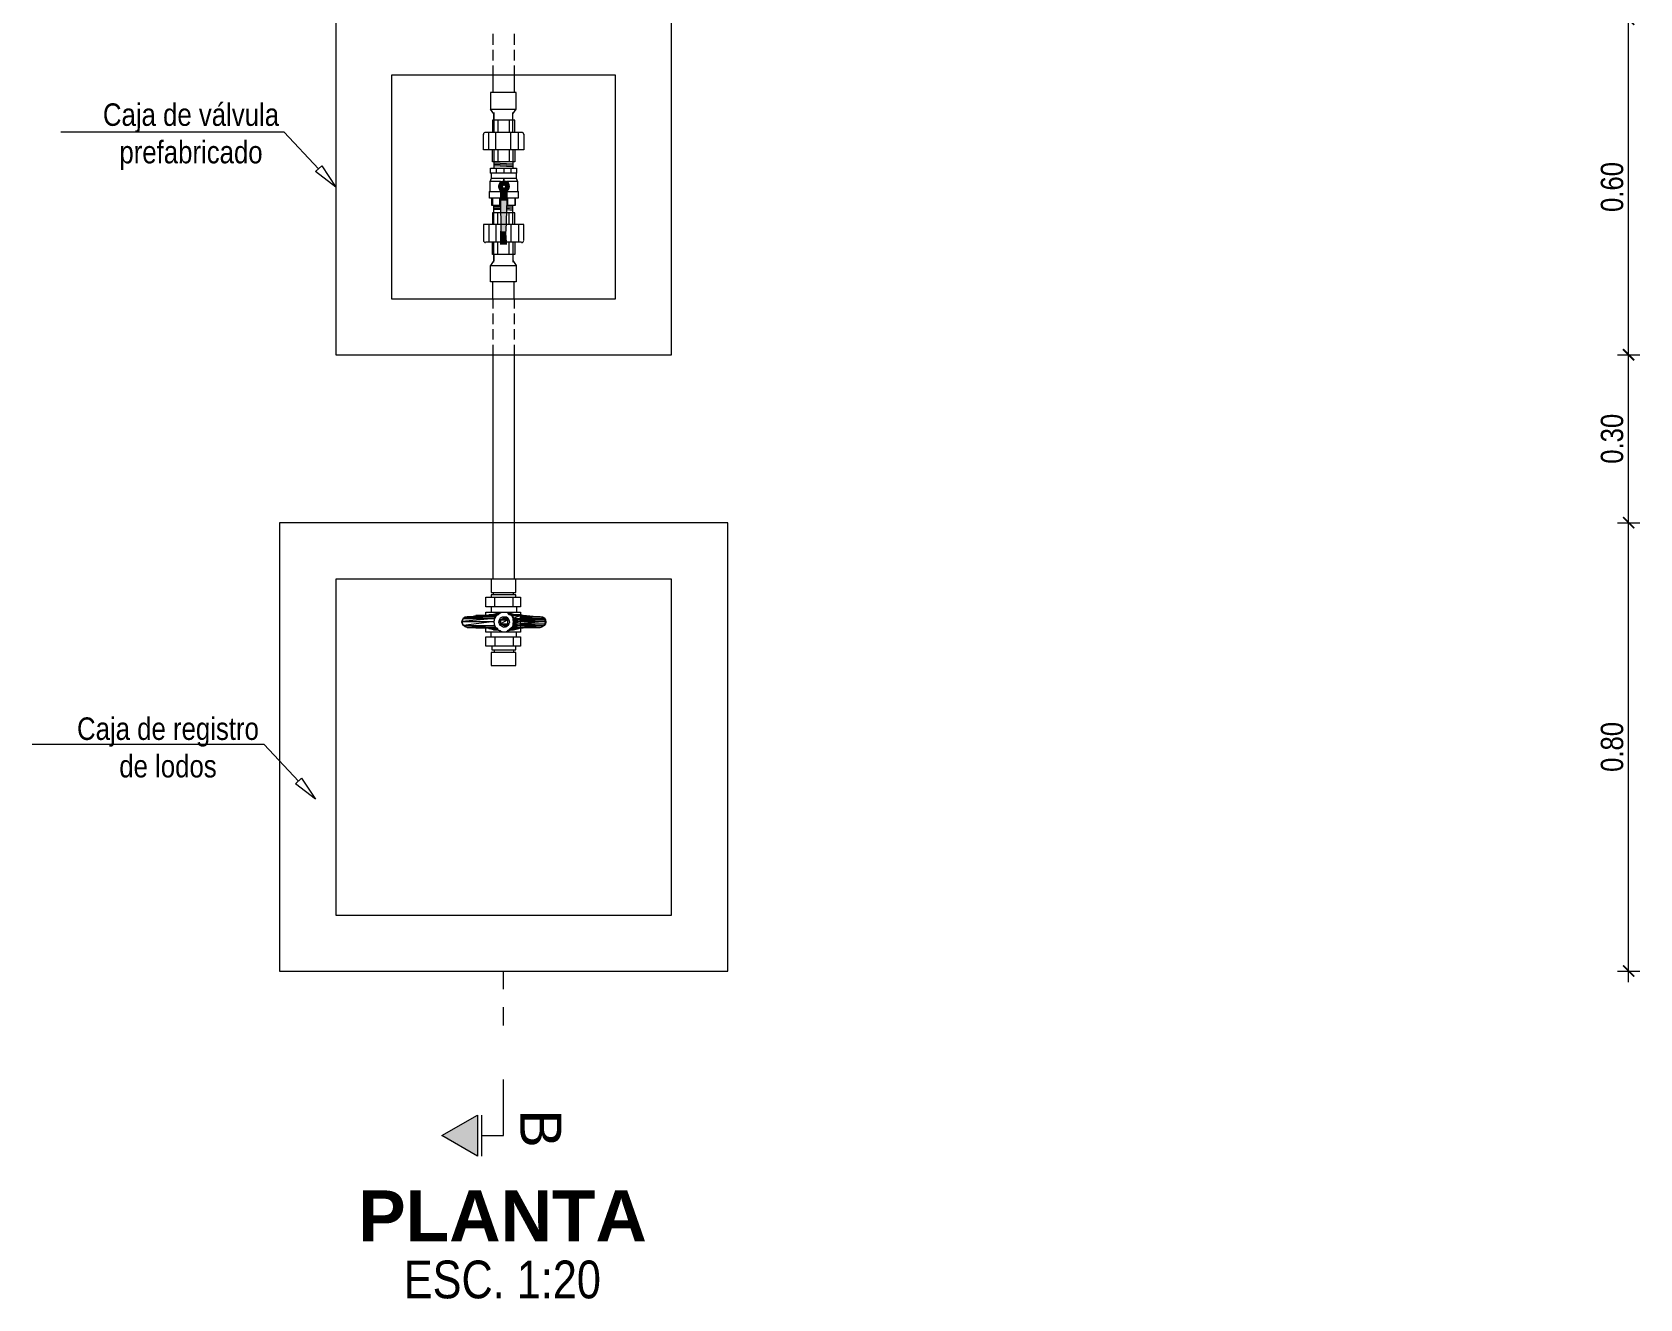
# Model space of a CAD drawing. Header units: metres. Extents: x 0 to 1935, y 0 to 1529.
# Drawn here: x 1889.679 to 1892.55, y 1463.74 to 1466.002 of the extents above; entities that cross this region are included whole.
import ezdxf
from ezdxf import colors
from ezdxf.entities.mleader import LeaderData, LeaderLine
from ezdxf.enums import TextEntityAlignment as Align
from ezdxf.math import Vec2, Vec3

# ---------------------------------------------------------------- set-up
doc = ezdxf.new("R2010")
doc.units = ezdxf.units.M
doc.header["$LTSCALE"] = 0.005
doc.linetypes.add('ACAD_ISO04W100', pattern=[30.5, 24, -3, 0.5, -3])
for name, color, linetype, lineweight in [('-Acotado', 251, 'Continuous', 5), ('-Eje', 1, 'ACAD_ISO04W100', 9), ('-Textos', 7, 'Continuous', 20)]:
    doc.layers.add(name, color=color, linetype=linetype, lineweight=lineweight)
doc.layers.add('A_50_CotasExter', color=7, linetype='Continuous')
doc.layers.add('G-TEXTOS-TITULOS', color=4, linetype='Continuous')
doc.layers.add('PDF_Muro secundario', color=7, linetype='Continuous', true_color=0x545454)
doc.layers.add("PDF_Tub. de desague 4''", color=7, linetype='Continuous', true_color=0x002595)
doc.styles.add('-Arial', font='arial.ttf')
doc.styles.add('-Arial Narrow', font='ARIALN.TTF')
doc.styles.add('25-TITULO', font='arialbd.ttf', dxfattribs={"height": 0.1})
doc.dimstyles.new('Esc 1_20n', dxfattribs={"dimscale": 0.02, "dimtxt": 2, "dimasz": 1, "dimexe": 1, "dimexo": 1, "dimgap": 0.45, "dimtad": 1, "dimtoh": 1, "dimzin": 3, "dimdsep": 46, "dimtxsty": '-Arial Narrow', "dimblk": 'ARCHTICK', "dimcen": 1, "dimdle": 1, "dimclrd": 252, "dimclre": 252, "dimclrt": 252, "dimadec": 0, "dimazin": 0, "dimtfac": 1, "dimtix": 1, "dimtmove": 1, "dimatfit": 2, "dimldrblk": 'ARCHTICK', "dimfxl": 1, "dimfxlon": 1, "dimtolj": 2, "dimlwd": 5, "dimlwe": 5, "dimarcsym": 0})

# ---------------------------------------------------------------- blocks, each defined once
blk = doc.blocks.new('Corte Vertical 1_1000')
at = {"layer": '-Eje'}
blk.add_hatch(color=256, dxfattribs=at).paths.add_polyline_path([(13.34, -3.56), (9.86, -1.57), (9.86, -5.55)])
for p, q in [((9.44, -1.57), (9.44, -5.55)), ((9.44, -3.56), (7.34, -3.56))]:
    blk.add_line(p, q, dxfattribs=at)
blk.add_lwpolyline([(13.34, -3.56), (9.86, -5.55), (9.86, -1.57)], close=True, dxfattribs=at)
for points in [[(7.34, -3.56), (7.34, -16.05)], [(7.34, -14.25), (7.34, -16)], [(7.34, -17.81), (7.34, -19.56)]]:
    blk.add_lwpolyline(points, dxfattribs=at)
at = {"layer": '-Eje', "style": '-Arial'}
blk.add_attdef('A', text='', height=4, dxfattribs=at).set_placement((3.71, -4.24), align=Align.MIDDLE)
blk = doc.blocks.new('_ArchTick')
at = {"color": 0, "linetype": 'ByBlock', "const_width": 0.15}
blk.add_lwpolyline([(-0.5, -0.5), (0.5, 0.5)], dxfattribs=at)
blk = doc.blocks.new('*D369')
at = {"layer": 'A_50_CotasExter', "color": 252, "lineweight": 5, "ltscale": 0.005, "transparency": 16777216}
for p, q in [((1892.5099, 1465.1261), (1892.5499, 1465.1261)), ((1892.5299, 1464.3054), (1892.5299, 1465.1461)), ((1892.5099, 1464.3254), (1892.5499, 1464.3254))]:
    blk.add_line(p, q, dxfattribs=at)
at = {"layer": 'Defpoints', "color": 0, "ltscale": 0.005, "transparency": 16777216}
for p in [(1890.9212, 1465.1261), (1892.5299, 1465.1261), (1890.9212, 1464.3254)]:
    blk.add_point(p, dxfattribs=at)
at = {"layer": 'A_50_CotasExter', "color": 252, "lineweight": 5, "ltscale": 0.005, "transparency": 16777216, "xscale": 0.02, "yscale": 0.02, "zscale": 0.02}
for p, rotation in [((1892.5299, 1465.1261), 90), ((1892.5299, 1464.3254), 270)]:
    blk.add_blockref('_ArchTick', p, dxfattribs=dict(at, rotation=rotation))
at = {"layer": 'A_50_CotasExter', "color": 252, "ltscale": 0.005, "transparency": 16777216, "insert": (1892.5005, 1464.7257), "char_height": 0.04, "attachment_point": 5, "rotation": 90, "style": '-Arial Narrow'}
blk.add_mtext('\\A2;0.80', dxfattribs=at)
blk = doc.blocks.new('*D366')
at = {"layer": 'A_50_CotasExter', "color": 252, "lineweight": 5, "ltscale": 0.005, "transparency": 16777216}
for p, q in [((1892.5299, 1465.1061), (1892.5299, 1465.4461)), ((1892.5099, 1465.4261), (1892.5499, 1465.4261)), ((1892.5099, 1465.1261), (1892.5499, 1465.1261))]:
    blk.add_line(p, q, dxfattribs=at)
at = {"layer": 'Defpoints', "color": 0, "ltscale": 0.005, "transparency": 16777216}
for p in [(1890.8206, 1465.4261), (1892.5299, 1465.4261), (1890.9212, 1465.1261)]:
    blk.add_point(p, dxfattribs=at)
at = {"layer": 'A_50_CotasExter', "color": 252, "lineweight": 5, "ltscale": 0.005, "transparency": 16777216, "xscale": 0.02, "yscale": 0.02, "zscale": 0.02}
for p, rotation in [((1892.5299, 1465.4261), 90), ((1892.5299, 1465.1261), 270)]:
    blk.add_blockref('_ArchTick', p, dxfattribs=dict(at, rotation=rotation))
at = {"layer": 'A_50_CotasExter', "color": 252, "ltscale": 0.005, "transparency": 16777216, "insert": (1892.5005, 1465.2761), "char_height": 0.04, "attachment_point": 5, "rotation": 90, "style": '-Arial Narrow'}
blk.add_mtext('\\A2;0.30', dxfattribs=at)
blk = doc.blocks.new('*D367')
at = {"layer": 'A_50_CotasExter', "color": 252, "lineweight": 5, "ltscale": 0.005, "transparency": 16777216}
for p, q in [((1892.5299, 1465.4061), (1892.5299, 1466.0455)), ((1892.5099, 1466.0255), (1892.5499, 1466.0255)), ((1892.5099, 1465.4261), (1892.5499, 1465.4261))]:
    blk.add_line(p, q, dxfattribs=at)
at = {"layer": 'Defpoints', "color": 0, "ltscale": 0.005, "transparency": 16777216}
for p in [(1890.8206, 1466.0255), (1892.5299, 1466.0255), (1890.8206, 1465.4261)]:
    blk.add_point(p, dxfattribs=at)
at = {"layer": 'A_50_CotasExter', "color": 252, "lineweight": 5, "ltscale": 0.005, "transparency": 16777216, "xscale": 0.02, "yscale": 0.02, "zscale": 0.02}
for p, rotation in [((1892.5299, 1466.0255), 90), ((1892.5299, 1465.4261), 270)]:
    blk.add_blockref('_ArchTick', p, dxfattribs=dict(at, rotation=rotation))
at = {"layer": 'A_50_CotasExter', "color": 252, "ltscale": 0.005, "transparency": 16777216, "insert": (1892.5005, 1465.7258), "char_height": 0.04, "attachment_point": 5, "rotation": 90, "style": '-Arial Narrow'}
blk.add_mtext('\\A2;0.60', dxfattribs=at)
blk = doc.blocks.new('_ClosedBlank')
at = {"color": 0, "linetype": 'ByBlock', "lineweight": -2}
for p, q in [((-1, 0.167), (0, 0)), ((-1, 0.167), (-1, -0.167)), ((0, 0), (-1, -0.167))]:
    blk.add_line(p, q, dxfattribs=at)

msp = doc.modelspace()

# ---------------------------------------------------------------- linework, layer by layer
at = {"layer": 'PDF_Muro secundario', "color": 18, "lineweight": 13, "true_color": 0x000000}
for points in [[(1890.82058, 1466.02547), (1890.22118, 1466.02547), (1890.22118, 1465.42608), (1890.82058, 1465.42608)], [(1890.32094, 1465.52584), (1890.72082, 1465.52584), (1890.72082, 1465.92572), (1890.32094, 1465.92572)], [(1890.12055, 1464.32542), (1890.92121, 1464.32542), (1890.92121, 1465.12608), (1890.12055, 1465.12608)], [(1890.22116, 1464.42497), (1890.8206, 1464.42497), (1890.8206, 1465.02547), (1890.22116, 1465.02547)]]:
    msp.add_lwpolyline(points, close=True, dxfattribs=at)
at = {"layer": "PDF_Tub. de desague 4''", "lineweight": 13}
for points in [[(1890.50186, 1465.99927), (1890.50186, 1465.97982)], [(1890.5399, 1465.99927), (1890.5399, 1465.97982)], [(1890.50186, 1465.97052), (1890.50186, 1465.95192)], [(1890.5399, 1465.97052), (1890.5399, 1465.95192)], [(1890.50186, 1465.94262), (1890.50186, 1465.92572)], [(1890.50186, 1465.92572), (1890.50186, 1465.89443)], [(1890.5399, 1465.94262), (1890.5399, 1465.92572)], [(1890.5399, 1465.92572), (1890.5399, 1465.89443)], [(1890.53736, 1465.8454), (1890.53736, 1465.85639), (1890.54328, 1465.86485), (1890.54328, 1465.89443), (1890.49763, 1465.89443), (1890.49763, 1465.86485)], [(1890.50355, 1465.85893), (1890.50355, 1465.8454), (1890.50355, 1465.85639), (1890.49763, 1465.86485), (1890.54328, 1465.86485)], [(1890.54075, 1465.82342), (1890.54075, 1465.8454), (1890.50101, 1465.8454), (1890.50101, 1465.82342)], [(1890.50355, 1465.8454), (1890.50355, 1465.82342)], [(1890.51031, 1465.8454), (1890.51031, 1465.82342)], [(1890.5306, 1465.8454), (1890.5306, 1465.82342)], [(1890.53736, 1465.82342), (1890.53736, 1465.8454), (1890.53736, 1465.85893)], [(1890.55681, 1465.82004), (1890.55681, 1465.79214), (1890.48495, 1465.79214), (1890.48495, 1465.82004)], [(1890.55258, 1465.82342), (1890.48833, 1465.82342)], [(1890.49425, 1465.79214), (1890.49425, 1465.82342)], [(1890.50693, 1465.79214), (1890.50693, 1465.82342)], [(1890.53398, 1465.79214), (1890.53398, 1465.82342)], [(1890.54751, 1465.79214), (1890.54751, 1465.82342)], [(1890.54075, 1465.79214), (1890.54075, 1465.771), (1890.50101, 1465.771), (1890.50101, 1465.79214)], [(1890.50355, 1465.79214), (1890.50355, 1465.771), (1890.50355, 1465.75917)], [(1890.51031, 1465.79214), (1890.51031, 1465.771)], [(1890.5306, 1465.79214), (1890.5306, 1465.771)], [(1890.53736, 1465.79214), (1890.53736, 1465.771), (1890.53736, 1465.75917)], [(1890.53736, 1465.76678), (1890.50355, 1465.76847)], [(1890.53736, 1465.76424), (1890.50355, 1465.76593)], [(1890.53736, 1465.76171), (1890.50355, 1465.7634)], [(1890.50778, 1465.75917), (1890.50778, 1465.75072)], [(1890.5213, 1465.75917), (1890.5213, 1465.75072)], [(1890.53398, 1465.75917), (1890.53398, 1465.75072)], [(1890.49594, 1465.71774), (1890.49678, 1465.71859), (1890.49678, 1465.7355), (1890.49932, 1465.74142), (1890.49932, 1465.74902), (1890.49763, 1465.75072)], [(1890.51538, 1465.7355), (1890.49678, 1465.7355)], [(1890.49932, 1465.74142), (1890.54328, 1465.74142)], [(1890.51454, 1465.71943), (1890.51454, 1465.73465), (1890.51454, 1465.71943)], [(1890.51454, 1465.71943), (1890.51454, 1465.72535), (1890.51454, 1465.71943)], [(1890.51707, 1465.73212), (1890.51707, 1465.73634), (1890.51707, 1465.73212)], [(1890.52215, 1465.73634), (1890.52215, 1465.73972), (1890.52046, 1465.73972), (1890.52046, 1465.73634)], [(1890.54582, 1465.7355), (1890.52637, 1465.7355)], [(1890.52806, 1465.71943), (1890.52806, 1465.73381), (1890.52806, 1465.71943)], [(1890.54413, 1465.75072), (1890.54328, 1465.74902), (1890.54328, 1465.74142), (1890.54582, 1465.7355), (1890.54582, 1465.71859), (1890.54666, 1465.71774)], [(1890.51538, 1465.70591), (1890.49594, 1465.70591), (1890.49594, 1465.71774), (1890.49678, 1465.71774), (1890.51538, 1465.71774)], [(1890.49932, 1465.70591), (1890.49932, 1465.69323), (1890.51538, 1465.69323)], [(1890.50101, 1465.70591), (1890.50101, 1465.69323)], [(1890.52553, 1465.71859), (1890.51369, 1465.71859)], [(1890.51369, 1465.70591), (1890.51369, 1465.69323)], [(1890.51538, 1465.71859), (1890.51538, 1465.70253), (1890.51623, 1465.64673)], [(1890.52722, 1465.70253), (1890.51538, 1465.70253)], [(1890.52553, 1465.64673), (1890.52722, 1465.70253), (1890.52722, 1465.71859)], [(1890.52553, 1465.71774), (1890.54666, 1465.71774), (1890.54666, 1465.70591), (1890.52722, 1465.70591)], [(1890.52722, 1465.69323), (1890.54244, 1465.69323), (1890.54244, 1465.70591)], [(1890.52806, 1465.70591), (1890.52806, 1465.69323)], [(1890.54075, 1465.70591), (1890.54075, 1465.69323)], [(1890.54075, 1465.65857), (1890.54075, 1465.6797), (1890.50101, 1465.6797), (1890.50101, 1465.65857)], [(1890.50355, 1465.68308), (1890.50355, 1465.69323)], [(1890.50355, 1465.65857), (1890.50355, 1465.6797), (1890.50355, 1465.69154), (1890.51538, 1465.69069)], [(1890.51538, 1465.68815), (1890.50355, 1465.68815)], [(1890.51538, 1465.68562), (1890.50355, 1465.68562)], [(1890.51031, 1465.65857), (1890.51031, 1465.6797)], [(1890.53736, 1465.68985), (1890.52637, 1465.68985)], [(1890.53736, 1465.68646), (1890.52637, 1465.68731)], [(1890.53736, 1465.68393), (1890.52637, 1465.68477)], [(1890.5306, 1465.65857), (1890.5306, 1465.6797)], [(1890.53736, 1465.65857), (1890.53736, 1465.6797), (1890.53736, 1465.69323)], [(1890.55681, 1465.63067), (1890.55681, 1465.65857), (1890.48495, 1465.65857), (1890.48495, 1465.63067)], [(1890.49425, 1465.65857), (1890.49425, 1465.62729)], [(1890.50693, 1465.65857), (1890.50693, 1465.62729)], [(1890.51623, 1465.62306), (1890.51623, 1465.64673), (1890.51623, 1465.62306)], [(1890.53398, 1465.65857), (1890.53398, 1465.62729)], [(1890.54751, 1465.65857), (1890.54751, 1465.62729)], [(1890.55258, 1465.62729), (1890.48833, 1465.62729)], [(1890.54075, 1465.62729), (1890.54075, 1465.6053), (1890.50101, 1465.6053), (1890.50101, 1465.62729)], [(1890.50355, 1465.6053), (1890.50355, 1465.62729)], [(1890.51031, 1465.6053), (1890.51031, 1465.62729)], [(1890.5306, 1465.6053), (1890.5306, 1465.62729)], [(1890.53736, 1465.62729), (1890.53736, 1465.6053), (1890.53736, 1465.59178)], [(1890.50355, 1465.59178), (1890.50355, 1465.6053), (1890.50355, 1465.59431), (1890.49763, 1465.58586), (1890.54328, 1465.58586)], [(1890.53736, 1465.59431), (1890.54328, 1465.58586), (1890.54328, 1465.55627), (1890.49763, 1465.55627), (1890.49763, 1465.58586)], [(1890.50186, 1465.52584), (1890.50186, 1465.55627)], [(1890.5399, 1465.52584), (1890.5399, 1465.55627)], [(1890.50186, 1465.52584), (1890.50186, 1465.50893)], [(1890.5399, 1465.52584), (1890.5399, 1465.50893)], [(1890.50186, 1465.49963), (1890.50186, 1465.48103)], [(1890.5399, 1465.49963), (1890.5399, 1465.48103)], [(1890.50186, 1465.47173), (1890.50186, 1465.45313)], [(1890.5399, 1465.47173), (1890.5399, 1465.45313)], [(1890.50186, 1465.44383), (1890.50186, 1465.42608)], [(1890.5399, 1465.44383), (1890.5399, 1465.42608)], [(1890.50182, 1465.42608), (1890.50182, 1465.02547)], [(1890.53994, 1465.42608), (1890.53994, 1465.02547)], [(1890.54295, 1464.99288), (1890.54295, 1464.99709), (1890.49881, 1464.99709), (1890.49881, 1464.99288)], [(1890.50301, 1464.99709), (1890.50301, 1465.00129)], [(1890.50511, 1464.97607), (1890.50511, 1464.99288)], [(1890.5377, 1464.97607), (1890.5377, 1464.99288)], [(1890.53875, 1464.99709), (1890.53875, 1465.00129)], [(1890.51562, 1464.93297), (1890.50301, 1464.93508), (1890.4946, 1464.93718), (1890.48514, 1464.93823), (1890.46202, 1464.93928), (1890.45571, 1464.93928), (1890.45256, 1464.94033), (1890.44941, 1464.94243), (1890.44731, 1464.94559), (1890.44625, 1464.94874), (1890.44731, 1464.95294), (1890.44941, 1464.9561), (1890.45256, 1464.9582), (1890.45571, 1464.9582), (1890.46202, 1464.9582), (1890.48514, 1464.9603), (1890.4946, 1464.96135), (1890.50301, 1464.9624), (1890.51562, 1464.96556)], [(1890.45571, 1464.9582), (1890.50722, 1464.9582), (1890.45571, 1464.9582)], [(1890.50722, 1464.9582), (1890.45571, 1464.9582), (1890.50722, 1464.9582)], [(1890.50722, 1464.9582), (1890.45571, 1464.9582), (1890.50722, 1464.9582)], [(1890.50722, 1464.9603), (1890.47148, 1464.9603), (1890.50722, 1464.9603)], [(1890.48935, 1464.96135), (1890.48935, 1464.96661), (1890.55136, 1464.96661), (1890.55136, 1464.96135)], [(1890.49881, 1464.97607), (1890.49881, 1464.96661)], [(1890.58604, 1464.9582), (1890.57974, 1464.9582), (1890.55556, 1464.9603), (1890.54821, 1464.96135), (1890.53875, 1464.9624), (1890.52719, 1464.96556)], [(1890.544, 1464.97607), (1890.544, 1464.96661)], [(1890.55136, 1464.9582), (1890.58604, 1464.9582), (1890.55136, 1464.9582)], [(1890.58604, 1464.9582), (1890.55136, 1464.9582), (1890.58604, 1464.9582)], [(1890.5871, 1464.9582), (1890.59025, 1464.9582), (1890.5934, 1464.9561), (1890.5955, 1464.95294), (1890.59655, 1464.94874), (1890.5955, 1464.94559), (1890.5934, 1464.94243), (1890.59025, 1464.94033), (1890.5871, 1464.93928)], [(1890.45571, 1464.93928), (1890.50722, 1464.93928), (1890.45571, 1464.93928)], [(1890.50722, 1464.93928), (1890.45571, 1464.93928), (1890.50722, 1464.93928)], [(1890.50722, 1464.93928), (1890.46202, 1464.93928), (1890.50722, 1464.93928)], [(1890.50722, 1464.93823), (1890.48514, 1464.93823), (1890.50722, 1464.93823)], [(1890.55136, 1464.93823), (1890.55136, 1464.93087), (1890.53559, 1464.93087), (1890.48935, 1464.93087), (1890.48935, 1464.93718)], [(1890.49881, 1464.92246), (1890.49881, 1464.93087)], [(1890.50511, 1464.92246), (1890.50511, 1464.90565)], [(1890.58604, 1464.93928), (1890.57974, 1464.93928), (1890.55556, 1464.93823), (1890.54821, 1464.93718), (1890.53875, 1464.93508), (1890.52719, 1464.93297)], [(1890.55136, 1464.93823), (1890.53454, 1464.93823), (1890.55136, 1464.93823)], [(1890.5377, 1464.92246), (1890.5377, 1464.90565)], [(1890.544, 1464.92246), (1890.544, 1464.93087)], [(1890.55136, 1464.93928), (1890.58604, 1464.93928), (1890.55136, 1464.93928)], [(1890.58604, 1464.93928), (1890.55136, 1464.93928), (1890.58604, 1464.93928)], [(1890.55136, 1464.93823), (1890.55556, 1464.93823), (1890.55136, 1464.93823)], [(1890.49986, 1464.90565), (1890.49986, 1464.89934), (1890.53139, 1464.89934), (1890.54295, 1464.89934), (1890.54295, 1464.90565)], [(1890.50406, 1464.89934), (1890.50406, 1464.89408)], [(1890.53875, 1464.89934), (1890.53875, 1464.89408)]]:
    msp.add_lwpolyline(points, dxfattribs=at)
for points in [[(1890.49932, 1465.75072), (1890.49763, 1465.75072), (1890.49763, 1465.75917), (1890.54413, 1465.75917), (1890.54413, 1465.75072), (1890.54328, 1465.75072)], [(1890.5213, 1465.72028), (1890.52722, 1465.72366), (1890.52722, 1465.73043), (1890.5213, 1465.73381), (1890.51538, 1465.73043), (1890.51538, 1465.72366)], [(1890.54295, 1465.02547), (1890.49881, 1465.02547), (1890.49881, 1465.00129), (1890.54295, 1465.00129)], [(1890.55136, 1464.97607), (1890.48935, 1464.97607), (1890.48935, 1464.99288), (1890.55136, 1464.99288)], [(1890.44941, 1464.95505), (1890.50511, 1464.95505), (1890.44625, 1464.94979)], [(1890.50511, 1464.95505), (1890.44625, 1464.94979), (1890.50406, 1464.94979)], [(1890.44625, 1464.94979), (1890.50406, 1464.94979), (1890.44941, 1464.94243)], [(1890.45571, 1464.9582), (1890.50722, 1464.9582), (1890.44941, 1464.95505)], [(1890.50722, 1464.9582), (1890.44941, 1464.95505), (1890.50511, 1464.95505)], [(1890.50406, 1464.94979), (1890.44941, 1464.94243), (1890.50511, 1464.94243)], [(1890.46202, 1464.9582), (1890.50722, 1464.9582), (1890.45571, 1464.9582)], [(1890.47148, 1464.9603), (1890.50722, 1464.9603), (1890.46202, 1464.9582)], [(1890.50722, 1464.9603), (1890.46202, 1464.9582), (1890.50722, 1464.9582)], [(1890.48514, 1464.9603), (1890.50722, 1464.9603), (1890.47148, 1464.9603)], [(1890.4946, 1464.96135), (1890.51037, 1464.96135), (1890.48514, 1464.9603)], [(1890.51037, 1464.96135), (1890.48514, 1464.9603), (1890.50722, 1464.9603)], [(1890.50301, 1464.9624), (1890.51142, 1464.9624), (1890.4946, 1464.96135)], [(1890.51142, 1464.9624), (1890.4946, 1464.96135), (1890.51037, 1464.96135)], [(1890.50301, 1464.9624), (1890.51142, 1464.9624), (1890.51562, 1464.96556)], [(1890.52193, 1464.93928), (1890.51878, 1464.94033), (1890.51562, 1464.94243), (1890.51352, 1464.94559), (1890.51247, 1464.94874), (1890.51352, 1464.95294), (1890.51562, 1464.9561), (1890.51878, 1464.9582), (1890.52193, 1464.9582), (1890.52613, 1464.9582), (1890.52824, 1464.9561), (1890.53034, 1464.95294), (1890.53139, 1464.94874), (1890.53034, 1464.94559), (1890.52824, 1464.94243), (1890.52613, 1464.94033)], [(1890.52298, 1464.94138), (1890.52824, 1464.94559), (1890.52824, 1464.95294), (1890.52298, 1464.95715), (1890.51562, 1464.95294), (1890.51562, 1464.94559)], [(1890.52088, 1464.95505), (1890.52403, 1464.95505), (1890.51562, 1464.95294)], [(1890.52403, 1464.95505), (1890.51562, 1464.95294), (1890.52824, 1464.95294)], [(1890.51562, 1464.95294), (1890.52824, 1464.95294), (1890.51562, 1464.94559)], [(1890.52824, 1464.95294), (1890.51562, 1464.94559), (1890.52824, 1464.94559)], [(1890.52088, 1464.95505), (1890.52403, 1464.95505), (1890.52298, 1464.95715)], [(1890.53034, 1464.9624), (1890.53875, 1464.9624), (1890.52719, 1464.96556)], [(1890.53244, 1464.96135), (1890.53034, 1464.9624), (1890.53875, 1464.9624)], [(1890.53244, 1464.96135), (1890.54821, 1464.96135), (1890.53875, 1464.9624)], [(1890.53244, 1464.96135), (1890.54821, 1464.96135), (1890.53454, 1464.96135)], [(1890.53454, 1464.96135), (1890.55136, 1464.96135), (1890.53559, 1464.9603)], [(1890.54821, 1464.96135), (1890.53454, 1464.96135), (1890.55136, 1464.96135)], [(1890.55136, 1464.96135), (1890.53559, 1464.9603), (1890.55136, 1464.9603)], [(1890.53559, 1464.9603), (1890.55136, 1464.9603), (1890.5377, 1464.95505)], [(1890.55136, 1464.9603), (1890.5377, 1464.95505), (1890.55136, 1464.95505)], [(1890.5377, 1464.95505), (1890.55136, 1464.95505), (1890.5377, 1464.95294)], [(1890.55136, 1464.95505), (1890.5377, 1464.95294), (1890.55136, 1464.95294)], [(1890.5377, 1464.95294), (1890.55136, 1464.95294), (1890.53875, 1464.94979)], [(1890.53875, 1464.94979), (1890.55136, 1464.94979), (1890.5377, 1464.94559)], [(1890.55136, 1464.94979), (1890.5377, 1464.94559), (1890.55136, 1464.94559)], [(1890.55136, 1464.95294), (1890.53875, 1464.94979), (1890.55136, 1464.94979)], [(1890.55136, 1464.9603), (1890.55556, 1464.9603), (1890.55136, 1464.96135)], [(1890.55136, 1464.9582), (1890.55136, 1464.9603), (1890.55556, 1464.9603)], [(1890.55136, 1464.9582), (1890.57974, 1464.9582), (1890.55556, 1464.9603)], [(1890.55136, 1464.9582), (1890.58604, 1464.9582), (1890.55136, 1464.95505)], [(1890.58604, 1464.9582), (1890.55136, 1464.95505), (1890.5934, 1464.95505)], [(1890.57974, 1464.9582), (1890.55136, 1464.9582), (1890.57974, 1464.9582), (1890.55136, 1464.9582), (1890.58604, 1464.9582)], [(1890.55136, 1464.95505), (1890.5934, 1464.95505), (1890.55136, 1464.95294)], [(1890.5934, 1464.95505), (1890.55136, 1464.95294), (1890.59445, 1464.95294)], [(1890.55136, 1464.95294), (1890.59445, 1464.95294), (1890.55136, 1464.94979)], [(1890.59445, 1464.95294), (1890.55136, 1464.94979), (1890.59655, 1464.94979)], [(1890.55136, 1464.94979), (1890.59655, 1464.94979), (1890.55136, 1464.94559)], [(1890.59655, 1464.94979), (1890.55136, 1464.94559), (1890.59445, 1464.94559)], [(1890.44941, 1464.94243), (1890.50511, 1464.94243), (1890.45571, 1464.93928)], [(1890.50511, 1464.94243), (1890.45571, 1464.93928), (1890.50722, 1464.93928)], [(1890.45571, 1464.93928), (1890.50722, 1464.93928), (1890.46202, 1464.93928)], [(1890.46202, 1464.93928), (1890.50722, 1464.93928), (1890.47148, 1464.93823)], [(1890.50722, 1464.93928), (1890.47148, 1464.93823), (1890.50722, 1464.93823)], [(1890.47148, 1464.93823), (1890.50722, 1464.93823), (1890.48514, 1464.93823)], [(1890.48514, 1464.93823), (1890.50722, 1464.93823), (1890.4946, 1464.93718)], [(1890.53139, 1464.90565), (1890.48935, 1464.90565), (1890.48935, 1464.92246), (1890.53454, 1464.92246), (1890.55136, 1464.92246), (1890.55136, 1464.90565)], [(1890.50722, 1464.93823), (1890.4946, 1464.93718), (1890.51037, 1464.93718)], [(1890.4946, 1464.93718), (1890.51037, 1464.93718), (1890.50301, 1464.93508)], [(1890.51037, 1464.93718), (1890.50301, 1464.93508), (1890.51142, 1464.93508)], [(1890.51562, 1464.93297), (1890.50301, 1464.93508), (1890.51142, 1464.93508)], [(1890.51562, 1464.94559), (1890.52824, 1464.94559), (1890.52088, 1464.94243)], [(1890.52824, 1464.94559), (1890.52088, 1464.94243), (1890.52403, 1464.94243)], [(1890.52298, 1464.94138), (1890.52088, 1464.94243), (1890.52403, 1464.94243)], [(1890.52719, 1464.93297), (1890.53034, 1464.93508), (1890.53875, 1464.93508)], [(1890.53244, 1464.93718), (1890.54821, 1464.93718), (1890.53034, 1464.93508)], [(1890.54821, 1464.93718), (1890.53034, 1464.93508), (1890.53875, 1464.93508)], [(1890.53454, 1464.93823), (1890.55136, 1464.93823), (1890.53244, 1464.93718)], [(1890.55136, 1464.93823), (1890.53244, 1464.93718), (1890.54821, 1464.93718)], [(1890.53559, 1464.93823), (1890.55136, 1464.93823), (1890.53454, 1464.93823)], [(1890.5377, 1464.94243), (1890.55136, 1464.94243), (1890.53559, 1464.93823)], [(1890.55136, 1464.94243), (1890.53559, 1464.93823), (1890.55136, 1464.93823)], [(1890.5377, 1464.94559), (1890.55136, 1464.94559), (1890.5377, 1464.94243)], [(1890.55136, 1464.94559), (1890.5377, 1464.94243), (1890.55136, 1464.94243)], [(1890.55136, 1464.94559), (1890.59445, 1464.94559), (1890.55136, 1464.94243)], [(1890.59445, 1464.94559), (1890.55136, 1464.94243), (1890.5934, 1464.94243)], [(1890.55136, 1464.94243), (1890.5934, 1464.94243), (1890.55136, 1464.93928)], [(1890.5934, 1464.94243), (1890.55136, 1464.93928), (1890.58604, 1464.93928)], [(1890.55136, 1464.93928), (1890.57974, 1464.93928), (1890.55136, 1464.93823)], [(1890.57974, 1464.93928), (1890.55136, 1464.93823), (1890.55556, 1464.93823)], [(1890.58604, 1464.93928), (1890.55136, 1464.93928), (1890.58604, 1464.93928), (1890.55136, 1464.93928), (1890.57974, 1464.93928)], [(1890.53034, 1464.87096), (1890.54295, 1464.87096), (1890.54295, 1464.89408), (1890.53139, 1464.89408), (1890.49881, 1464.89408), (1890.49881, 1464.87096)]]:
    msp.add_lwpolyline(points, close=True, dxfattribs=at)
for centre, radius in [((1890.52172, 1465.72662), 0.00634), ((1890.52172, 1465.72662), 0.0055), ((1890.52172, 1465.72662), 0.0038), ((1890.52172, 1465.72662), 0.00296), ((1890.52194, 1464.94873), 0.01786)]:
    msp.add_circle(centre, radius, dxfattribs=at)
for centre, radius, start, end in [((1890.48875, 1465.81962), 0.0038, 89.99885, 180.00115), ((1890.553, 1465.81962), 0.0038, 359.99885, 90.00115), ((1890.52172, 1465.72662), 0.00972, 306.87228, 233.12772), ((1890.48875, 1465.63024), 0.0038, 179.99885, 270.00115), ((1890.553, 1465.63024), 0.0038, 269.99885, 0.00115)]:
    msp.add_arc(centre, radius, start, end, dxfattribs=at)
for points in [[(1890.512, 1465.72366), (1890.512, 1465.73043), (1890.51116, 1465.72451)], [(1890.512, 1465.73043), (1890.51116, 1465.72451), (1890.51116, 1465.72873)], [(1890.51116, 1465.72873), (1890.51116, 1465.72789), (1890.51116, 1465.72535)], [(1890.51116, 1465.72873), (1890.51116, 1465.72451), (1890.51116, 1465.72535)], [(1890.51116, 1465.72789), (1890.51116, 1465.72535), (1890.51116, 1465.72704)], [(1890.51285, 1465.72197), (1890.51285, 1465.73212), (1890.512, 1465.72282)], [(1890.51285, 1465.73212), (1890.512, 1465.72282), (1890.512, 1465.73127)], [(1890.512, 1465.72282), (1890.512, 1465.73127), (1890.512, 1465.72366)], [(1890.512, 1465.73127), (1890.512, 1465.72366), (1890.512, 1465.73043)], [(1890.51369, 1465.72028), (1890.51369, 1465.73381), (1890.51285, 1465.72113)], [(1890.51369, 1465.73381), (1890.51285, 1465.72113), (1890.51285, 1465.73296)], [(1890.51285, 1465.72113), (1890.51285, 1465.73296), (1890.51285, 1465.72197)], [(1890.51285, 1465.73296), (1890.51285, 1465.72197), (1890.51285, 1465.73212)], [(1890.51454, 1465.71943), (1890.51454, 1465.73381), (1890.51369, 1465.72028)], [(1890.51454, 1465.73381), (1890.51369, 1465.72028), (1890.51369, 1465.73381)], [(1890.51538, 1465.72958), (1890.51538, 1465.73465), (1890.51454, 1465.72873)], [(1890.51538, 1465.73465), (1890.51454, 1465.72873), (1890.51454, 1465.73465)], [(1890.51454, 1465.72789), (1890.51454, 1465.72789), (1890.51454, 1465.73465)], [(1890.51454, 1465.72789), (1890.51454, 1465.73465), (1890.51454, 1465.72873)], [(1890.51454, 1465.73465), (1890.51454, 1465.71943), (1890.51454, 1465.73381)], [(1890.51454, 1465.72535), (1890.51454, 1465.71943), (1890.51454, 1465.7262)], [(1890.51538, 1465.72366), (1890.51454, 1465.71943), (1890.51454, 1465.72535)], [(1890.51623, 1465.73127), (1890.51623, 1465.7355), (1890.51538, 1465.73043)], [(1890.51623, 1465.7355), (1890.51538, 1465.73043), (1890.51538, 1465.7355)], [(1890.51538, 1465.73043), (1890.51538, 1465.7355), (1890.51538, 1465.72958)], [(1890.51538, 1465.7355), (1890.51538, 1465.72958), (1890.51538, 1465.73465)], [(1890.51707, 1465.73212), (1890.51707, 1465.7355), (1890.51623, 1465.73127)], [(1890.51707, 1465.7355), (1890.51623, 1465.73127), (1890.51623, 1465.7355)], [(1890.51792, 1465.73212), (1890.51792, 1465.73634), (1890.51707, 1465.73212)], [(1890.51792, 1465.73634), (1890.51707, 1465.73212), (1890.51707, 1465.73634)], [(1890.51707, 1465.73634), (1890.51707, 1465.73212), (1890.51707, 1465.7355)], [(1890.51877, 1465.73296), (1890.51877, 1465.73634), (1890.51792, 1465.73212)], [(1890.51877, 1465.73634), (1890.51792, 1465.73212), (1890.51792, 1465.73634)], [(1890.51961, 1465.73296), (1890.51961, 1465.73634), (1890.51877, 1465.73296)], [(1890.51961, 1465.73634), (1890.51877, 1465.73296), (1890.51877, 1465.73634)], [(1890.5213, 1465.73381), (1890.5213, 1465.73719), (1890.51961, 1465.73381)], [(1890.5213, 1465.73719), (1890.51961, 1465.73381), (1890.51961, 1465.73634)], [(1890.51961, 1465.73296), (1890.51961, 1465.73296), (1890.51961, 1465.73634)], [(1890.51961, 1465.73296), (1890.51961, 1465.73634), (1890.51961, 1465.73381)], [(1890.52215, 1465.73634), (1890.5213, 1465.73381), (1890.5213, 1465.73719)], [(1890.52215, 1465.73381), (1890.52215, 1465.73634), (1890.5213, 1465.73381)], [(1890.52299, 1465.73296), (1890.52299, 1465.73634), (1890.52215, 1465.73381)], [(1890.52299, 1465.73634), (1890.52215, 1465.73381), (1890.52215, 1465.73634)], [(1890.52384, 1465.73296), (1890.52384, 1465.73634), (1890.52299, 1465.73296)], [(1890.52384, 1465.73634), (1890.52299, 1465.73296), (1890.52299, 1465.73634)], [(1890.52468, 1465.73212), (1890.52468, 1465.73634), (1890.52384, 1465.73296)], [(1890.52468, 1465.73634), (1890.52384, 1465.73296), (1890.52384, 1465.73634)], [(1890.52553, 1465.7355), (1890.52468, 1465.73212), (1890.52468, 1465.73634)], [(1890.52468, 1465.73634), (1890.52468, 1465.73212), (1890.52468, 1465.73212)], [(1890.52468, 1465.73212), (1890.52468, 1465.73212), (1890.52468, 1465.73634)], [(1890.52553, 1465.73212), (1890.52553, 1465.7355), (1890.52468, 1465.73212)], [(1890.52637, 1465.73127), (1890.52637, 1465.7355), (1890.52553, 1465.73212)], [(1890.52637, 1465.7355), (1890.52553, 1465.73212), (1890.52553, 1465.7355)], [(1890.52722, 1465.73465), (1890.52637, 1465.73043), (1890.52637, 1465.7355)], [(1890.52637, 1465.73127), (1890.52637, 1465.73127), (1890.52637, 1465.7355)], [(1890.52637, 1465.73127), (1890.52637, 1465.7355), (1890.52637, 1465.73043)], [(1890.52722, 1465.72958), (1890.52722, 1465.73465), (1890.52637, 1465.73043)], [(1890.52806, 1465.72789), (1890.52806, 1465.73465), (1890.52722, 1465.72873)], [(1890.52806, 1465.73465), (1890.52722, 1465.72873), (1890.52722, 1465.73465)], [(1890.52722, 1465.72958), (1890.52722, 1465.72958), (1890.52722, 1465.73465)], [(1890.52722, 1465.72958), (1890.52722, 1465.73465), (1890.52722, 1465.72873)], [(1890.52806, 1465.71943), (1890.52806, 1465.7262), (1890.52722, 1465.71943)], [(1890.52806, 1465.7262), (1890.52722, 1465.71943), (1890.52722, 1465.72535)], [(1890.52722, 1465.71943), (1890.52722, 1465.72535), (1890.52722, 1465.71859)], [(1890.52722, 1465.72535), (1890.52722, 1465.71859), (1890.52722, 1465.72366)], [(1890.52806, 1465.73381), (1890.52806, 1465.71943), (1890.52806, 1465.73465)], [(1890.52891, 1465.73296), (1890.52806, 1465.72028), (1890.52806, 1465.73381)], [(1890.52806, 1465.71943), (1890.52806, 1465.71943), (1890.52806, 1465.73381)], [(1890.52806, 1465.71943), (1890.52806, 1465.73381), (1890.52806, 1465.72028)], [(1890.52891, 1465.72113), (1890.52891, 1465.73296), (1890.52806, 1465.72028)], [(1890.52976, 1465.73212), (1890.52891, 1465.72113), (1890.52891, 1465.73296)], [(1890.52976, 1465.72197), (1890.52976, 1465.73212), (1890.52891, 1465.72113)], [(1890.5306, 1465.73127), (1890.52976, 1465.72197), (1890.52976, 1465.73212)], [(1890.5306, 1465.72282), (1890.5306, 1465.73127), (1890.52976, 1465.72197)], [(1890.5306, 1465.73043), (1890.5306, 1465.72282), (1890.5306, 1465.73127)], [(1890.5306, 1465.72873), (1890.5306, 1465.72366), (1890.5306, 1465.73043)], [(1890.5306, 1465.72366), (1890.5306, 1465.73043), (1890.5306, 1465.72282)], [(1890.5306, 1465.72789), (1890.5306, 1465.72451), (1890.5306, 1465.72873)], [(1890.5306, 1465.72451), (1890.5306, 1465.72873), (1890.5306, 1465.72366)], [(1890.53145, 1465.72704), (1890.5306, 1465.72535), (1890.5306, 1465.72789)], [(1890.5306, 1465.72535), (1890.5306, 1465.72789), (1890.5306, 1465.72451)], [(1890.51538, 1465.71859), (1890.51538, 1465.72366), (1890.51454, 1465.71943)], [(1890.51623, 1465.72282), (1890.51538, 1465.71859), (1890.51538, 1465.72366)], [(1890.51538, 1465.72366), (1890.51538, 1465.71859), (1890.51538, 1465.71859)], [(1890.51538, 1465.71859), (1890.51538, 1465.71859), (1890.51538, 1465.72366)], [(1890.51623, 1465.71859), (1890.51623, 1465.72282), (1890.51538, 1465.71859)], [(1890.51961, 1465.70253), (1890.51961, 1465.71859), (1890.51538, 1465.70253)], [(1890.51961, 1465.71859), (1890.51538, 1465.70253), (1890.51538, 1465.71859)], [(1890.51538, 1465.70253), (1890.51538, 1465.70084), (1890.51538, 1465.70084)], [(1890.51623, 1465.67378), (1890.51623, 1465.70253), (1890.51538, 1465.70084)], [(1890.51623, 1465.70253), (1890.51538, 1465.70084), (1890.51538, 1465.70253)], [(1890.51707, 1465.72197), (1890.51623, 1465.71859), (1890.51623, 1465.72282)], [(1890.51707, 1465.71859), (1890.51707, 1465.72197), (1890.51623, 1465.71859)], [(1890.51707, 1465.64673), (1890.51707, 1465.70253), (1890.51623, 1465.64673)], [(1890.51707, 1465.70253), (1890.51623, 1465.64673), (1890.51623, 1465.70253)], [(1890.51623, 1465.67378), (1890.51623, 1465.67378), (1890.51623, 1465.70253)], [(1890.51623, 1465.67378), (1890.51623, 1465.70253), (1890.51623, 1465.64673)], [(1890.51792, 1465.72113), (1890.51707, 1465.71859), (1890.51707, 1465.72197)], [(1890.51792, 1465.71859), (1890.51792, 1465.72113), (1890.51707, 1465.71859)], [(1890.51877, 1465.64673), (1890.51877, 1465.70253), (1890.51707, 1465.64673)], [(1890.51877, 1465.70253), (1890.51707, 1465.64673), (1890.51707, 1465.70253)], [(1890.51877, 1465.71859), (1890.51877, 1465.72113), (1890.51792, 1465.71859)], [(1890.51877, 1465.72113), (1890.51792, 1465.71859), (1890.51792, 1465.72113)], [(1890.51961, 1465.72028), (1890.51877, 1465.71859), (1890.51877, 1465.72113)], [(1890.51961, 1465.71859), (1890.51961, 1465.72028), (1890.51877, 1465.71859)], [(1890.51961, 1465.64673), (1890.51961, 1465.70253), (1890.51877, 1465.64673)], [(1890.51961, 1465.70253), (1890.51877, 1465.64673), (1890.51877, 1465.70253)], [(1890.5213, 1465.71859), (1890.5213, 1465.72028), (1890.51961, 1465.71859)], [(1890.5213, 1465.72028), (1890.51961, 1465.71859), (1890.51961, 1465.72028)], [(1890.5213, 1465.70253), (1890.5213, 1465.71859), (1890.51961, 1465.70253)], [(1890.5213, 1465.71859), (1890.51961, 1465.70253), (1890.51961, 1465.71859)], [(1890.52553, 1465.64673), (1890.52553, 1465.70253), (1890.51961, 1465.64673)], [(1890.52553, 1465.70253), (1890.51961, 1465.64673), (1890.51961, 1465.70253)], [(1890.52215, 1465.71859), (1890.52215, 1465.72028), (1890.5213, 1465.71859)], [(1890.52215, 1465.72028), (1890.5213, 1465.71859), (1890.5213, 1465.72028)], [(1890.52215, 1465.70253), (1890.52215, 1465.71859), (1890.5213, 1465.70253)], [(1890.52215, 1465.71859), (1890.5213, 1465.70253), (1890.5213, 1465.71859)], [(1890.52384, 1465.71859), (1890.52384, 1465.72113), (1890.52215, 1465.71859)], [(1890.52384, 1465.72113), (1890.52215, 1465.71859), (1890.52215, 1465.72028)], [(1890.52722, 1465.70253), (1890.52722, 1465.71859), (1890.52215, 1465.70253)], [(1890.52722, 1465.71859), (1890.52215, 1465.70253), (1890.52215, 1465.71859)], [(1890.52468, 1465.71859), (1890.52468, 1465.72113), (1890.52384, 1465.71859)], [(1890.52468, 1465.72113), (1890.52384, 1465.71859), (1890.52384, 1465.72113)], [(1890.52553, 1465.71859), (1890.52553, 1465.72197), (1890.52468, 1465.71859)], [(1890.52553, 1465.72197), (1890.52468, 1465.71859), (1890.52468, 1465.72113)], [(1890.52637, 1465.71859), (1890.52637, 1465.72282), (1890.52553, 1465.71859)], [(1890.52637, 1465.72282), (1890.52553, 1465.71859), (1890.52553, 1465.72197)], [(1890.52722, 1465.70084), (1890.52722, 1465.70253), (1890.52553, 1465.64673)], [(1890.52722, 1465.70253), (1890.52553, 1465.64673), (1890.52553, 1465.70253)], [(1890.52722, 1465.71859), (1890.52722, 1465.72366), (1890.52637, 1465.71859)], [(1890.52722, 1465.72366), (1890.52637, 1465.71859), (1890.52637, 1465.72282)], [(1890.52722, 1465.72366), (1890.52722, 1465.71859), (1890.52722, 1465.71859)], [(1890.52722, 1465.71859), (1890.52722, 1465.71859), (1890.52722, 1465.72366)], [(1890.52722, 1465.71859), (1890.52722, 1465.70253), (1890.52722, 1465.70253)], [(1890.52722, 1465.70253), (1890.52722, 1465.70253), (1890.52722, 1465.71859)], [(1890.52722, 1465.70253), (1890.52722, 1465.70084), (1890.52722, 1465.70084)], [(1890.51707, 1465.62306), (1890.51707, 1465.64673), (1890.51623, 1465.62306)], [(1890.51707, 1465.64673), (1890.51623, 1465.62306), (1890.51623, 1465.64673)], [(1890.51623, 1465.64673), (1890.51623, 1465.62306), (1890.51623, 1465.63489)], [(1890.51877, 1465.62306), (1890.51877, 1465.64673), (1890.51707, 1465.62306)], [(1890.51877, 1465.64673), (1890.51707, 1465.62306), (1890.51707, 1465.64673)], [(1890.51961, 1465.62306), (1890.51961, 1465.64673), (1890.51877, 1465.62306)], [(1890.51961, 1465.64673), (1890.51877, 1465.62306), (1890.51877, 1465.64673)], [(1890.52553, 1465.62306), (1890.52553, 1465.64673), (1890.51961, 1465.62306)], [(1890.52553, 1465.64673), (1890.51961, 1465.62306), (1890.51961, 1465.64673)], [(1890.52722, 1465.6239), (1890.52553, 1465.62306), (1890.52553, 1465.64673)], [(1890.51538, 1465.62306), (1890.51538, 1465.6239), (1890.51623, 1465.63489)], [(1890.51623, 1465.63489), (1890.51623, 1465.62306), (1890.51538, 1465.62306)], [(1890.51538, 1465.62306), (1890.51538, 1465.62306), (1890.51538, 1465.6239)], [(1890.52722, 1465.62306), (1890.52722, 1465.6239), (1890.52553, 1465.62306)], [(1890.52722, 1465.62306), (1890.52722, 1465.6239), (1890.52722, 1465.6239)]]:
    msp.add_solid(points, dxfattribs=at)

# ---------------------------------------------------------------- block references
at = {"layer": '-Eje'}
ref = msp.add_blockref('Corte Vertical 1_1000', (1890.65571, 1463.96611), dxfattribs=dict(at, xscale=0.01836941918200827, yscale=0.01836941918200827, zscale=0.01836941918200827, rotation=180))
ref.add_attrib('A', 'B', dxfattribs={"height": 0.07348, "rotation": 270, "style": '-Arial'}).set_placement((1890.5875, 1464.04395), align=Align.MIDDLE)

# ---------------------------------------------------------------- texts
at = {"layer": '-Textos', "style": '-Arial Narrow'}
msp.add_text('ESC. 1:20', height=0.067411, dxfattribs=at).set_placement((1890.51871, 1463.77453), align=Align.MIDDLE_CENTER)
at = {"layer": 'G-TEXTOS-TITULOS', "color": 219, "true_color": 0x642165, "style": '25-TITULO'}
msp.add_text('PLANTA', height=0.091, dxfattribs=at).set_placement((1890.51903, 1463.88801), align=Align.MIDDLE_CENTER)

# ---------------------------------------------------------------- dimensions: what is measured, and where the dimension line sits
at = {"layer": 'A_50_CotasExter', "color": 18, "ltscale": 0.005, "true_color": 0x000000}
for base, p1, p2, picture, middle in [((1892.52995, 1466.02547), (1890.82058, 1465.42608), (1890.82058, 1466.02547), '*D367', (1892.50052, 1465.72578)), ((1892.52995, 1465.42608), (1890.92121, 1465.12608), (1890.82058, 1465.42608), '*D366', (1892.50052, 1465.27608))]:
    dim = msp.add_linear_dim(base=base, p1=p1, p2=p2, angle=270, dimstyle='Esc 1_20n', dxfattribs=at)
    dim.commit()
    dim.dimension.update_dxf_attribs({"geometry": picture, "text_midpoint": middle})
dim = msp.add_aligned_dim(p1=(1890.92121, 1464.32542), p2=(1890.92121, 1465.12608), distance=-1.60874, dimstyle='Esc 1_20n', dxfattribs=at)
dim.commit()
dim.dimension.update_dxf_attribs({"geometry": '*D369', "text_midpoint": (1892.50052, 1464.72575)})

# ---------------------------------------------------------------- leaders
at = {"layer": '-Acotado'}
ml = msp.add_multileader_mtext('Standard', dxfattribs=at)
ml.set_content('Caja de válvula\\Pprefabricado', color=7, style='-Arial Narrow')
ml.set_leader_properties(color=7, linetype='Continuous', lineweight=0)
ml.set_arrow_properties(name='CLOSEDBLANK')
ml.build(insert=Vec2(0, 0))
ml.multileader.update_dxf_attribs({"has_dogleg": 0, "text_left_attachment_type": 6, "text_right_attachment_type": 6, "dogleg_length": 0, "arrow_head_size": 0.04463, "scale": 0.025})
ctx = ml.context
ctx.base_point, ctx.scale, ctx.char_height, ctx.arrow_head_size, ctx.landing_gap_size, ctx.plane_origin = Vec3(1889.79633, 1465.82383), 0.025, 0.0401642, 0.04463, 0.01116, Vec3(1889.47807, 1466.51103)
ctx.left_attachment, ctx.right_attachment, ctx.text_align_type = 6, 6, 1
notes = []
notes.append((ctx, [(1, (1, 1, 0), (1890.12903, 1465.82383), (-1, 0), 0, [(0, [(1890.22118, 1465.72578)], 0, [])])]))
ctx.mtext.insert, ctx.mtext.alignment, ctx.mtext.flow_direction = Vec3(1889.96268, 1465.87515), 2, 5
ml = msp.add_multileader_mtext('Standard', dxfattribs=at)
ml.set_content('Caja de registro\\Pde lodos', color=7, style='-Arial Narrow')
ml.set_leader_properties(color=7, linetype='Continuous', lineweight=0)
ml.set_arrow_properties(name='CLOSEDBLANK')
ml.build(insert=Vec2(0, 0))
ml.multileader.update_dxf_attribs({"has_dogleg": 0, "text_left_attachment_type": 6, "text_right_attachment_type": 6, "dogleg_length": 0, "arrow_head_size": 0.04463, "scale": 0.025})
ctx = ml.context
ctx.base_point, ctx.scale, ctx.char_height, ctx.arrow_head_size, ctx.landing_gap_size, ctx.plane_origin = Vec3(1889.74999, 1464.73016), 0.025, 0.0401642, 0.04463, 0.01116, Vec3(1889.44216, 1465.41736)
ctx.left_attachment, ctx.right_attachment, ctx.text_align_type = 6, 6, 1
notes.append((ctx, [(1, (1, 1, 0), (1890.09312, 1464.73016), (-1, 0), 0, [(0, [(1890.18527, 1464.63211)], 0, [])])]))
ctx.mtext.insert, ctx.mtext.alignment, ctx.mtext.flow_direction = Vec3(1889.92155, 1464.77836), 2, 5
for ctx, leaders in notes:
    for number, flags, end, landing, length, lines in leaders:
        leader = LeaderData()
        leader.index, (leader.has_last_leader_line, leader.has_dogleg_vector, leader.attachment_direction) = number, flags
        leader.last_leader_point, leader.dogleg_vector, leader.dogleg_length = Vec3(end), Vec3(landing), length
        for number, points, colour, breaks in lines:
            line = LeaderLine()
            line.index, line.vertices, line.color, line.breaks = number, Vec3.list(points), colors.encode_raw_color(colour), breaks
            leader.lines.append(line)
        ctx.leaders.append(leader)

doc.saveas('drawing.dxf')
